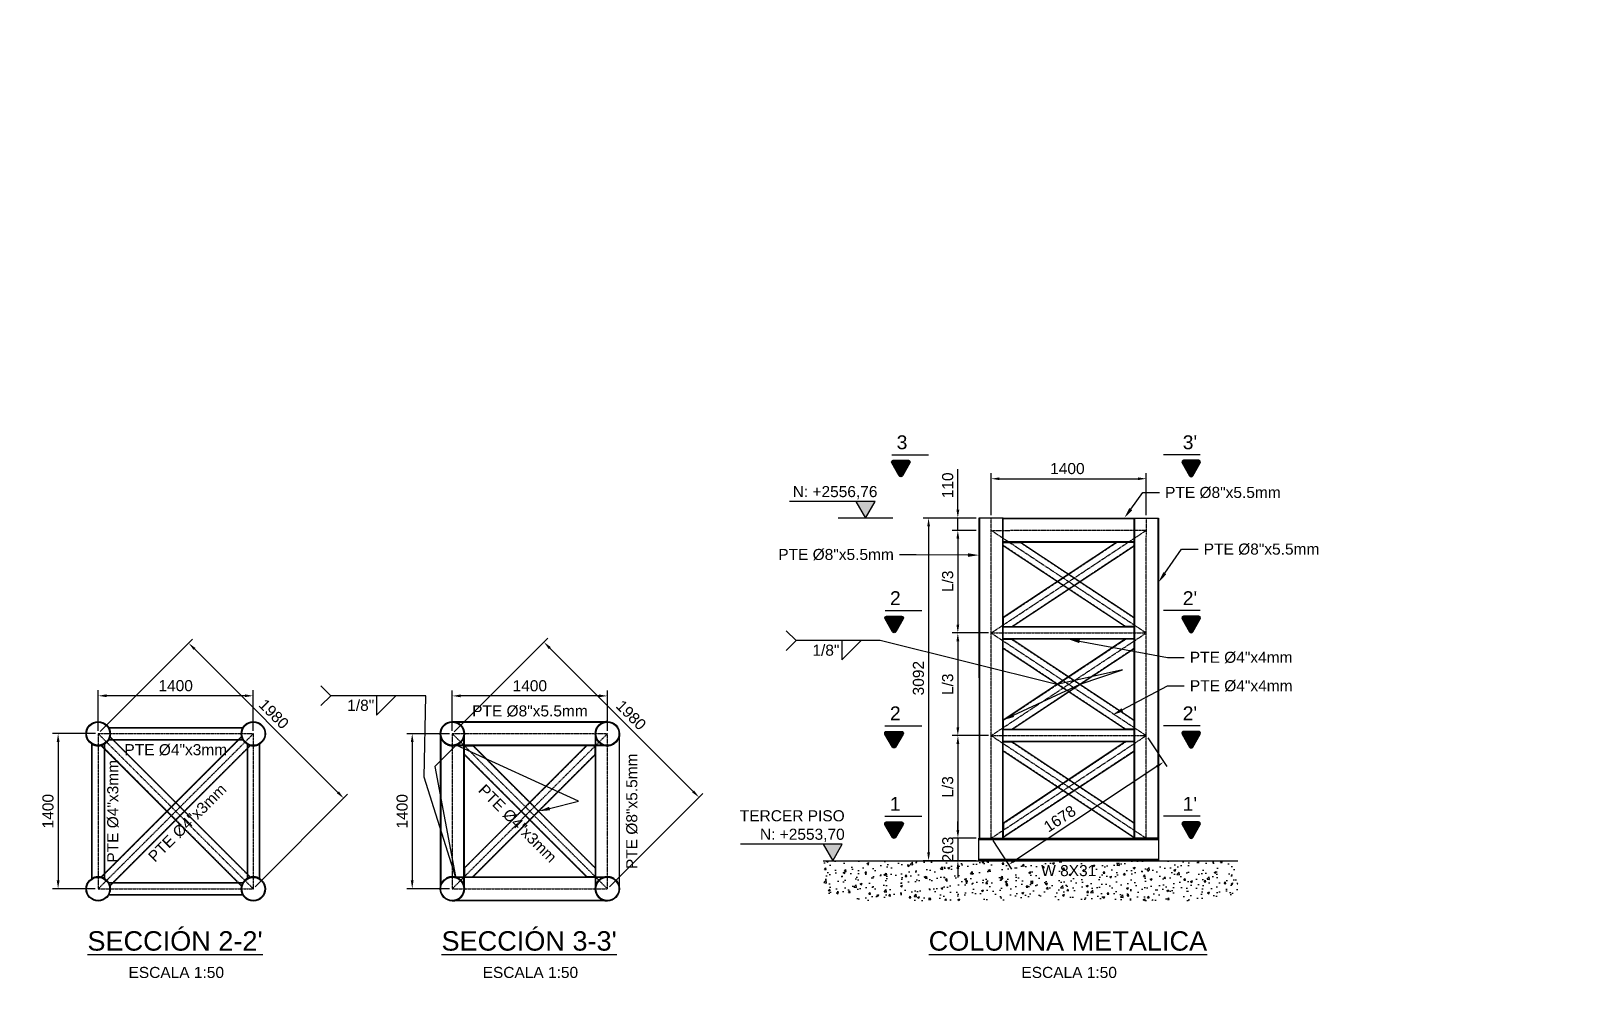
# Model space of a CAD drawing. Header units: millimetres. Extents: x -241278 to 318497, y -110515 to 29234.
# Drawn here: x -46694 to -32767, y 14133 to 22680 of the extents above; entities that cross this region are included whole.
import ezdxf
from ezdxf import colors
from ezdxf.entities.mleader import LeaderData, LeaderLine
from ezdxf.enums import TextEntityAlignment as Align
from ezdxf.math import Vec2, Vec3

# ---------------------------------------------------------------- set-up
doc = ezdxf.new("R2010")
doc.units = ezdxf.units.MM
doc.header["$LTSCALE"] = 0.1
doc.linetypes.add('CENTERX2', pattern=[101.6, 63.5, -12.7, 12.7, -12.7])
doc.linetypes.add('HIDDENX2', pattern=[19.05, 12.7, -6.35])
for name, color, linetype in [('EE-2', 4, 'Continuous'), ('EE-TEXTO 1', 4, 'Continuous'), ('EE-TEXTO 2', 2, 'Continuous'), ('SIM-CONCRETO', 8, 'Continuous'), ('SIM-COTAS', 1, 'Continuous'), ('SIM-EJES', 8, 'CENTERX2'), ('SIM-OCULTOS', 8, 'HIDDENX2'), ('SIM-TUBO 4x4mm', 122, 'Continuous'), ('SIM-TUBO 8x5.5', 212, 'Continuous'), ('SIM-W8x31', 54, 'Continuous')]:
    doc.layers.add(name, color=color, linetype=linetype)
doc.styles.add('ARIAL', font='arial.ttf')
doc.styles.add('ARIAL EE', font='arial.ttf')
doc.styles.get("Standard").update_dxf_attribs({"font": 'arial.ttf'})
doc.dimstyles.new('EE 1_STANDAR', dxfattribs={"dimtxt": 2, "dimasz": 1.5, "dimexe": 1, "dimexo": 0.5, "dimgap": 0.8, "dimtad": 1, "dimdec": 0, "dimdsep": 46, "dimtxsty": 'Standard', "dimcen": 0.09, "dimclrd": 256, "dimclre": 256, "dimclrt": 2, "dimadec": 0, "dimazin": 0, "dimtfac": 1, "dimtdec": 0, "dimtix": 1, "dimtmove": 0, "dimatfit": 2, "dimfxl": 1, "dimtolj": 1, "dimlwd": -1, "dimlwe": -1, "dimarcsym": 1})

# ---------------------------------------------------------------- blocks, each defined once
blk = doc.blocks.new('*D24')
at = {"layer": 'SIM-COTAS', "transparency": 16777216}
for p, q in [((-42891, 16363), (-42891, 16729)), ((-41491, 16363), (-41491, 16729)), ((-41566, 16679), (-42816, 16679))]:
    blk.add_line(p, q, dxfattribs=at)
for points in [[(-42816, 16692), (-42816, 16667), (-42891, 16679)], [(-41566, 16692), (-41566, 16667), (-41491, 16679)]]:
    blk.add_solid(points, dxfattribs=at)
at = {"layer": 'SIM-COTAS', "color": 2, "transparency": 16777216, "insert": (-42191, 16770), "char_height": 100, "attachment_point": 5}
blk.add_mtext('\\A1;1400', dxfattribs=at)
blk = doc.blocks.new('*D25')
at = {"layer": 'SIM-COTAS', "transparency": 16777216}
for p, q in [((-42916, 16338), (-43302, 16338)), ((-43252, 16263), (-43252, 15014)), ((-42916, 14939), (-43302, 14939))]:
    blk.add_line(p, q, dxfattribs=at)
for points in [[(-43265, 16263), (-43240, 16263), (-43252, 16338)], [(-43265, 15014), (-43240, 15014), (-43252, 14939)]]:
    blk.add_solid(points, dxfattribs=at)
at = {"layer": 'SIM-COTAS', "color": 2, "transparency": 16777216, "insert": (-43343, 15638), "char_height": 100, "attachment_point": 5, "rotation": 90}
blk.add_mtext('\\A1;1400', dxfattribs=at)
blk = doc.blocks.new('*D26')
at = {"layer": 'SIM-COTAS', "transparency": 16777216}
for p, q in [((-38163, 18284), (-38643, 18284)), ((-38593, 18209), (-38593, 15267)), ((-38164, 15192), (-38643, 15192))]:
    blk.add_line(p, q, dxfattribs=at)
for points in [[(-38605, 18209), (-38580, 18209), (-38593, 18284)], [(-38605, 15267), (-38580, 15267), (-38593, 15192)]]:
    blk.add_solid(points, dxfattribs=at)
at = {"layer": 'SIM-COTAS', "color": 2, "transparency": 16777216, "insert": (-38684, 16839), "char_height": 100, "attachment_point": 5, "rotation": 90}
blk.add_mtext('\\A1;3092', dxfattribs=at)
blk = doc.blocks.new('*D27')
at = {"layer": 'SIM-COTAS', "transparency": 16777216}
for p, q in [((-42873, 16356), (-42029, 17200)), ((-40718, 15817), (-42011, 17111)), ((-41473, 14956), (-40629, 15800))]:
    blk.add_line(p, q, dxfattribs=at)
for points in [[(-42002, 17120), (-42020, 17102), (-42064, 17164)], [(-40709, 15826), (-40726, 15808), (-40664, 15764)]]:
    blk.add_solid(points, dxfattribs=at)
at = {"layer": 'SIM-COTAS', "color": 2, "transparency": 16777216, "insert": (-41277, 16506), "char_height": 100, "attachment_point": 5, "rotation": 314.9923}
blk.add_mtext('\\A1;1980', dxfattribs=at)
blk = doc.blocks.new('*D28')
at = {"layer": 'SIM-COTAS', "transparency": 16777216}
for p, q in [((-38163, 18173), (-38379, 18173)), ((-38329, 18098), (-38329, 17322)), ((-38053, 17247), (-38379, 17247))]:
    blk.add_line(p, q, dxfattribs=at)
for points in [[(-38341, 18098), (-38316, 18098), (-38329, 18173)], [(-38341, 17322), (-38316, 17322), (-38329, 17247)]]:
    blk.add_solid(points, dxfattribs=at)
at = {"layer": 'SIM-COTAS', "color": 2, "transparency": 16777216, "insert": (-38420, 17713), "char_height": 100, "attachment_point": 5, "rotation": 90}
blk.add_mtext('\\A1;L/3', dxfattribs=at)
blk = doc.blocks.new('*D29')
at = {"layer": 'SIM-COTAS', "transparency": 16777216}
for p, q in [((-38053, 17247), (-38379, 17247)), ((-38329, 17172), (-38329, 16396)), ((-38053, 16321), (-38379, 16321))]:
    blk.add_line(p, q, dxfattribs=at)
for points in [[(-38341, 17172), (-38316, 17172), (-38329, 17247)], [(-38341, 16396), (-38316, 16396), (-38329, 16321)]]:
    blk.add_solid(points, dxfattribs=at)
at = {"layer": 'SIM-COTAS', "color": 2, "transparency": 16777216, "insert": (-38420, 16784), "char_height": 100, "attachment_point": 5, "rotation": 90}
blk.add_mtext('\\A1;L/3', dxfattribs=at)
blk = doc.blocks.new('*D30')
at = {"layer": 'SIM-COTAS', "transparency": 16777216}
for p, q in [((-38053, 16321), (-38378, 16321)), ((-38328, 16246), (-38328, 15470)), ((-38162, 15395), (-38378, 15395))]:
    blk.add_line(p, q, dxfattribs=at)
for points in [[(-38341, 16246), (-38316, 16246), (-38328, 16321)], [(-38341, 15470), (-38316, 15470), (-38328, 15395)]]:
    blk.add_solid(points, dxfattribs=at)
at = {"layer": 'SIM-COTAS', "color": 2, "transparency": 16777216, "insert": (-38420, 15858), "char_height": 100, "attachment_point": 5, "rotation": 90}
blk.add_mtext('\\A1;L/3', dxfattribs=at)
blk = doc.blocks.new('*D31')
at = {"layer": 'SIM-COTAS', "transparency": 16777216}
for p, q in [((-38329, 18359), (-38329, 18725)), ((-38163, 18284), (-38379, 18284)), ((-38329, 18173), (-38329, 18284)), ((-38163, 18173), (-38379, 18173)), ((-38329, 18098), (-38329, 18023))]:
    blk.add_line(p, q, dxfattribs=at)
for points in [[(-38341, 18359), (-38316, 18359), (-38329, 18284)], [(-38341, 18098), (-38316, 18098), (-38329, 18173)]]:
    blk.add_solid(points, dxfattribs=at)
at = {"layer": 'SIM-COTAS', "color": 2, "transparency": 16777216, "insert": (-38420, 18579), "char_height": 100, "attachment_point": 5, "rotation": 90}
blk.add_mtext('\\A1;110', dxfattribs=at)
blk = doc.blocks.new('*D32')
at = {"layer": 'SIM-COTAS', "transparency": 16777216}
for p, q in [((-38028, 18309), (-38028, 18689)), ((-36628, 18309), (-36628, 18689)), ((-37953, 18639), (-36703, 18639))]:
    blk.add_line(p, q, dxfattribs=at)
for points in [[(-37953, 18651), (-37953, 18626), (-38028, 18639)], [(-36703, 18651), (-36703, 18626), (-36628, 18639)]]:
    blk.add_solid(points, dxfattribs=at)
at = {"layer": 'SIM-COTAS', "color": 2, "transparency": 16777216, "insert": (-37340, 18730), "char_height": 100, "attachment_point": 5}
blk.add_mtext('\\A1;1400', dxfattribs=at)
blk = doc.blocks.new('*D33')
at = {"layer": 'SIM-COTAS', "transparency": 16777216}
for p, q in [((-36615, 16300), (-36443, 16041)), ((-36533, 16041), (-37808, 15198)), ((-38014, 15374), (-37843, 15115))]:
    blk.add_line(p, q, dxfattribs=at)
for points in [[(-36540, 16052), (-36527, 16031), (-36471, 16083)], [(-37815, 15208), (-37801, 15187), (-37870, 15157)]]:
    blk.add_solid(points, dxfattribs=at)
at = {"layer": 'SIM-COTAS', "color": 2, "transparency": 16777216, "insert": (-37409, 15571), "char_height": 100, "attachment_point": 5, "rotation": 33.498}
blk.add_mtext('\\A1;1678', dxfattribs=at)
blk = doc.blocks.new('*D34')
at = {"layer": 'SIM-COTAS', "transparency": 16777216}
for p, q in [((-46086, 16364), (-46086, 16730)), ((-44687, 16364), (-44687, 16730)), ((-44762, 16680), (-46011, 16680))]:
    blk.add_line(p, q, dxfattribs=at)
for points in [[(-46011, 16693), (-46011, 16668), (-46086, 16680)], [(-44762, 16693), (-44762, 16668), (-44687, 16680)]]:
    blk.add_solid(points, dxfattribs=at)
at = {"layer": 'SIM-COTAS', "color": 2, "transparency": 16777216, "insert": (-45387, 16771), "char_height": 100, "attachment_point": 5}
blk.add_mtext('\\A1;1400', dxfattribs=at)
blk = doc.blocks.new('*D35')
at = {"layer": 'SIM-COTAS', "transparency": 16777216}
for p, q in [((-46111, 16339), (-46498, 16339)), ((-46448, 16264), (-46448, 15014)), ((-46112, 14939), (-46498, 14939))]:
    blk.add_line(p, q, dxfattribs=at)
for points in [[(-46460, 16264), (-46435, 16264), (-46448, 16339)], [(-46460, 15014), (-46435, 15014), (-46448, 14939)]]:
    blk.add_solid(points, dxfattribs=at)
at = {"layer": 'SIM-COTAS', "color": 2, "transparency": 16777216, "insert": (-46539, 15639), "char_height": 100, "attachment_point": 5, "rotation": 90}
blk.add_mtext('\\A1;1400', dxfattribs=at)
blk = doc.blocks.new('*D36')
at = {"layer": 'SIM-COTAS', "transparency": 16777216}
for p, q in [((-46069, 16357), (-45234, 17191)), ((-43923, 15808), (-45217, 17103)), ((-44669, 14957), (-43835, 15791))]:
    blk.add_line(p, q, dxfattribs=at)
for points in [[(-45208, 17111), (-45225, 17094), (-45270, 17156)], [(-43914, 15817), (-43932, 15800), (-43870, 15755)]]:
    blk.add_solid(points, dxfattribs=at)
at = {"layer": 'SIM-COTAS', "color": 2, "transparency": 16777216, "insert": (-44501, 16516), "char_height": 100, "attachment_point": 5, "rotation": 314.9923}
blk.add_mtext('\\A1;1980', dxfattribs=at)
blk = doc.blocks.new('TÍTULO')
at = {"layer": 'EE-TEXTO 1', "style": 'ARIAL EE'}
blk.add_attdef('%%UTÍTULO', text='', height=3.5, dxfattribs=at).set_placement((0, 0), align=Align.MIDDLE_CENTER)
at = {"layer": 'EE-TEXTO 2', "style": 'ARIAL EE'}
for tag, p in [('SUBTÍTULO', (0, -4.24)), ('ESCALA', (0, -5.71))]:
    blk.add_attdef(tag, text='', height=2, dxfattribs=at).set_placement(p, align=Align.MIDDLE_CENTER)
blk = doc.blocks.new('ITEM SECCION PEQ.')
h = blk.add_hatch(color=256)
edge = h.paths.add_edge_path()
edge.add_line((-0.28, 2.84), (-1.64, 0.48))
edge.add_arc((-1.36, 0.32), 0.319, 150, 270)
edge.add_line((-1.36, 0), (1.36, 0))
edge.add_arc((1.36, 0.32), 0.319, 270, 390)
edge.add_line((1.64, 0.48), (0.28, 2.84))
edge.add_arc((0, 2.68), 0.319, 30, 150)
blk.add_lwpolyline([(1.64, 0.48), (0.28, 2.84, 0.57735), (-0.28, 2.84), (-1.64, 0.48, 0.57735), (-1.36, 0), (1.36, 0, 0.57735)], format="xyb", close=True)
at = {"layer": 'EE-2'}
blk.add_line((-1.64, -1), (5.01, -1), dxfattribs=at)
at = {"layer": 'EE-TEXTO 1', "style": 'ARIAL EE', "flags": 4}
blk.add_attdef('X', text='', height=2.5, dxfattribs=at).set_placement((0, -3.25), align=Align.MIDDLE_CENTER)
blk = doc.blocks.new('AWS-FILL-DER')
at = {"transparency": 16777216}
for p, q in [((-19.75, 0), (-21.53, 1.78)), ((-11.5, -3.5), (-8, 0)), ((-19.75, 0), (-21.53, -1.78)), ((-8, 0), (-19.75, 0)), ((-11.5, 0), (-11.5, -3.5))]:
    blk.add_line(p, q, dxfattribs=at)
at = {"layer": 'EE-TEXTO 2', "color": 2, "transparency": 16777216, "style": 'ARIAL EE'}
for tag, flags, p in [('OBSERVACION', 4, (-21.91, -1.07)), ('VALOR_SOLDADURA', 12, (-11.92, -2.73))]:
    blk.add_attdef(tag, text='', height=2, dxfattribs=dict(at, flags=flags)).set_placement(p, align=Align.RIGHT)
at = {"layer": 'EE-TEXTO 2', "color": 2, "transparency": 16777216, "style": 'ARIAL EE', "flags": 12}
blk.add_attdef('DE-TANTO-CADA-TANTO', (-7.66, -2.68), '', height=2, dxfattribs=at)
blk = doc.blocks.new('*D523')
at = {"layer": 'SIM-COTAS', "transparency": 16777216}
for p, q in [((-38328, 15470), (-38328, 15545)), ((-38162, 15395), (-38378, 15395)), ((-38328, 15395), (-38328, 15192)), ((-38164, 15192), (-38378, 15192)), ((-38328, 15117), (-38328, 15042))]:
    blk.add_line(p, q, dxfattribs=at)
for points in [[(-38341, 15470), (-38316, 15470), (-38328, 15395)], [(-38341, 15117), (-38316, 15117), (-38328, 15192)]]:
    blk.add_solid(points, dxfattribs=at)
at = {"layer": 'SIM-COTAS', "color": 2, "transparency": 16777216, "insert": (-38419, 15293), "char_height": 100, "attachment_point": 5, "rotation": 90}
blk.add_mtext('\\A1;203', dxfattribs=at)
blk = doc.blocks.new('*D529')
at = {"layer": 'SIM-COTAS', "color": 2, "transparency": 16777216, "insert": (-45386, 16192), "char_height": 100, "attachment_point": 5}
blk.add_mtext('\\A1;PTE Ø4"x3mm', dxfattribs=at)
blk = doc.blocks.new('*D530')
at = {"layer": 'SIM-COTAS', "color": 2, "transparency": 16777216, "insert": (-45953, 15638), "char_height": 100, "attachment_point": 5, "rotation": 90}
blk.add_mtext('\\A1;PTE Ø4"x3mm', dxfattribs=at)
blk = doc.blocks.new('*D531')
at = {"layer": 'SIM-COTAS', "color": 2, "transparency": 16777216, "insert": (-45281, 15533), "char_height": 100, "attachment_point": 5, "rotation": 44.9847}
blk.add_mtext('\\A1;PTE Ø4"x3mm', dxfattribs=at)
blk = doc.blocks.new('*D532')
at = {"layer": 'SIM-COTAS', "color": 2, "transparency": 16777216, "insert": (-42190, 16542), "char_height": 100, "attachment_point": 5}
blk.add_mtext('\\A1;PTE Ø8"x5.5mm', dxfattribs=at)
blk = doc.blocks.new('*D533')
at = {"layer": 'SIM-COTAS', "color": 2, "transparency": 16777216, "insert": (-42302, 15527), "char_height": 100, "attachment_point": 5, "rotation": 314.9847}
blk.add_mtext('\\A1;PTE Ø4"x3mm', dxfattribs=at)
blk = doc.blocks.new('*D534')
at = {"layer": 'SIM-COTAS', "color": 2, "transparency": 16777216, "insert": (-41269, 15638), "char_height": 100, "attachment_point": 5, "rotation": 90}
blk.add_mtext('\\A1;PTE Ø8"x5.5mm', dxfattribs=at)
blk = doc.blocks.new('*D599')
at = {"layer": 'SIM-COTAS', "color": 2, "transparency": 16777216, "insert": (-37328, 15102), "char_height": 100, "attachment_point": 5}
blk.add_mtext('\\A1;W 8X31', dxfattribs=at)

msp = doc.modelspace()

# ---------------------------------------------------------------- hatches: boundary and pattern name
at = {"layer": 'SIM-CONCRETO'}
h = msp.add_hatch(dxfattribs=at)
h.set_pattern_fill('AR-CONC', color=256)
h.paths.add_polyline_path([(-39545, 15191.7), (-35803.3, 15191.7), (-35803.3, 14833.4), (-39545, 14833.4)])
at = {"layer": 'SIM-COTAS'}
h = msp.add_hatch(color=256, dxfattribs=at)
h.dxf.hatch_style = 1
h.paths.add_polyline_path([(-39162.6, 18283.7), (-39075.6, 18434.4), (-39249.6, 18434.4)])
h = msp.add_hatch(color=256, dxfattribs=at)
h.dxf.hatch_style = 1
h.paths.add_polyline_path([(-39458.1, 15191.7), (-39371.1, 15342.4), (-39545.1, 15342.4)])

# ---------------------------------------------------------------- linework, layer by layer
at = {"layer": 'SIM-CONCRETO'}
msp.add_line((-39545, 15191.7), (-35803.3, 15191.7), dxfattribs=at)
at = {"layer": 'SIM-COTAS'}
msp.add_line((-38915.2, 18283.7), (-39410, 18283.7), dxfattribs=at)
for points in [[(-39249.6, 18434.4), (-39847.2, 18434.4)], [(-39545.1, 15342.4), (-40288.8, 15342.4)]]:
    msp.add_lwpolyline(points, dxfattribs=at)
for points in [[(-39162.6, 18283.7), (-39075.6, 18434.4), (-39249.6, 18434.4)], [(-39458.1, 15191.7), (-39371.1, 15342.4), (-39545.1, 15342.4)]]:
    msp.add_lwpolyline(points, close=True, dxfattribs=at)
at = {"layer": 'SIM-EJES'}
for p, q in [((-38027.8, 15394.6), (-38027.6, 18283.6)), ((-36628.8, 15394.6), (-36627.7, 18283.6)), ((-38028, 18173.3), (-36628.1, 17246.8)), ((-38028, 17246.8), (-36628.4, 18172.9)), ((-38027.6, 18173), (-36629.5, 18174.1)), ((-38028, 17246.8), (-36628.1, 17246.8)), ((-38028, 17246.8), (-36628.4, 16320.7)), ((-38027.8, 16320.7), (-36628.1, 17246.8)), ((-44685.5, 16337.9), (-46086.6, 14937.5)), ((-44685.5, 14937.2), (-46086.2, 16338.3)), ((-41490.8, 16337.9), (-42890.9, 14938.5)), ((-41490.8, 14938.2), (-42890.5, 16338.3)), ((-38028.4, 16320.7), (-36628.4, 16320.7)), ((-38027.8, 16320.7), (-36628.8, 15394.6)), ((-38027.8, 15394.6), (-36628.4, 16320.7))]:
    msp.add_line(p, q, dxfattribs=at)
for points in [[(-44685.5, 14937.2), (-44685.5, 16337.9), (-46086.2, 16338.3), (-46086.6, 14937.5)], [(-41490.8, 14938.2), (-41490.8, 16337.9), (-42890.5, 16338.3), (-42890.9, 14938.5)]]:
    msp.add_lwpolyline(points, close=True, dxfattribs=at)
at = {"layer": 'SIM-OCULTOS'}
for points in [[(-38133.2, 18283.7), (-38132.4, 15394.6), (-37923.3, 15394.5), (-37924.1, 18283.6)], [(-36737.2, 18069.5), (-37919.1, 18069.5), (-37919.1, 18278.6), (-36737.3, 18278.6)], [(-36523.2, 18283.7), (-36523.2, 15394.7), (-36732.3, 15394.6), (-36732.3, 18283.6)], [(-37765.2, 18064.5), (-36737.6, 17383.5), (-36737.5, 17304), (-36813.6, 17304), (-37919.1, 18036.4), (-37919.2, 18064.5)], [(-36891.2, 18064.5), (-37918.9, 17383.5), (-37918.9, 17304), (-37842.8, 17304), (-36737.3, 18036.4), (-36737.2, 18064.5)], [(-37919.1, 17301), (-36737.3, 17301), (-36737.3, 17192.7), (-37919.1, 17192.7)], [(-36813.6, 17189.7), (-37918.6, 16457.4), (-37918.6, 16377.9), (-37842.6, 16377.9), (-36737.3, 17110.1), (-36737.3, 17189.7)], [(-37842.3, 17189.7), (-36737.3, 16457.4), (-36737.3, 16377.9), (-36813.2, 16377.9), (-37918.6, 17110.1), (-37918.6, 17189.7)], [(-37918.6, 16374.9), (-36736.7, 16374.9), (-36736.7, 16266.6), (-37918.5, 16266.6)], [(-41677.7, 16229), (-42781.4, 15124.7), (-42781.4, 15047.7), (-42705.2, 15047.8), (-41600.7, 16152.9), (-41600.7, 16228.7)], [(-42704.1, 16229), (-41600.3, 15124.7), (-41600.4, 15047.7), (-41676.5, 15047.8), (-42781.1, 16152.9), (-42781, 16228.7)], [(-37842.4, 16263.6), (-36737.3, 15530.9), (-36737.3, 15401.1), (-37918.5, 16183.9), (-37918.5, 16264.1)], [(-36813.9, 16263.6), (-37918.1, 15525.5), (-37918.5, 15407.7), (-36737.3, 16184.2), (-36737.1, 16264.1)]]:
    msp.add_lwpolyline(points, close=True, dxfattribs=at)
for points in [[(-42857.4, 16443.2), (-41523.1, 16442.8, 0.7320758), (-41523.2, 16233.7), (-42857.5, 16234.1, 0.7323599)], [(-46057.8, 15042.9), (-44791.1, 16308.9, 0.253182), (-44714.6, 16232.3), (-45981.2, 14966.3, 0.2586409)], [(-45980.9, 16310.2), (-44714.9, 15043.5, 0.253182), (-44791.5, 14967), (-46057.5, 16233.6, 0.2586409)], [(-45990.8, 16392.5), (-44781.2, 16392, 0.253182), (-44781.2, 16283.7), (-45990.8, 16284.2, 0.2586409)], [(-42995.1, 16305.6), (-42995.4, 14971.3, -0.7320758), (-42786.4, 14971.2), (-42786, 16305.5, -0.7323599)], [(-41385.5, 16305.6), (-41385.1, 14971.3, 0.7320758), (-41594.2, 14971.2), (-41594.5, 16305.5, 0.7323599)], [(-46140.8, 15033), (-46140.3, 16242.5, 0.253182), (-46032, 16242.5), (-46032.5, 15033, 0.2586409)], [(-44631.3, 15033), (-44631.7, 16242.5, -0.253182), (-44740, 16242.5), (-44739.6, 15033, -0.2586409)], [(-41523.9, 14833.6), (-42858.2, 14834, 0.7320758), (-42858.2, 15043.1), (-41523.9, 15042.7, 0.7323599)], [(-45991.2, 14991.8), (-44781.6, 14991.3, 0.253182), (-44781.6, 14883), (-45991.2, 14883.5, 0.2586409)]]:
    msp.add_lwpolyline(points, format="xyb", close=True, dxfattribs=at)
at = {"layer": 'SIM-TUBO 4x4mm'}
for points in [[(-37760.6, 18064.5), (-36737.6, 17387.6), (-36737.5, 17304), (-36818.4, 17304), (-37919.1, 18032.4), (-37919.2, 18064.5)], [(-36895.8, 18064.5), (-37918.9, 17387.6), (-37918.9, 17304), (-37838, 17304), (-36737.3, 18032.4), (-36737.2, 18064.5)], [(-37919.1, 17304), (-36737.3, 17304), (-36737.3, 17189.7), (-37919.1, 17189.7)], [(-36818.1, 17189.7), (-37918.6, 16461.5), (-37918.6, 16377.9), (-37837.8, 16377.9), (-36737.3, 17106.1), (-36737.3, 17189.7)], [(-37837.8, 17189.7), (-36737.3, 16461.5), (-36737.3, 16377.9), (-36818.1, 16377.9), (-37918.6, 17106.1), (-37918.6, 17189.7)], [(-37918.6, 16377.9), (-36737.3, 16377.9), (-36737.3, 16263.6), (-37918.5, 16263.6)], [(-41681.9, 16229), (-42781.4, 15128.9), (-42781.4, 15047.7), (-42701, 15047.8), (-41600.7, 16148.6), (-41600.7, 16228.7)], [(-42699.8, 16229), (-41600.3, 15128.9), (-41600.4, 15047.7), (-41680.8, 15047.8), (-42781.1, 16148.6), (-42781, 16228.7)], [(-37837.9, 16263.6), (-36737.3, 15535), (-36737.3, 15398), (-37918.5, 16179.9), (-37918.5, 16264.1)], [(-36818.3, 16263.6), (-37918.1, 15529.5), (-37918.5, 15404.6), (-36737.3, 16180.2), (-36737.1, 16264.1)]]:
    msp.add_lwpolyline(points, close=True, dxfattribs=at)
for points in [[(-46061.2, 15043.8), (-44792, 16312.2, 0.2728856), (-44711.2, 16231.4), (-45980.4, 14962.9, 0.2775761)], [(-45980, 16313.5), (-44711.5, 15044.4, 0.2728856), (-44792.4, 14963.6), (-46060.8, 16232.7, 0.2775761)], [(-45992.6, 16395.5), (-44779.5, 16395, 0.2728856), (-44779.5, 16280.7), (-45992.6, 16281.2, 0.2775761)], [(-46143.8, 15031.2), (-46143.3, 16244.3, 0.2728856), (-46029, 16244.3), (-46029.5, 15031.2, 0.2775761)], [(-44628.3, 15031.2), (-44628.7, 16244.3, -0.2728856), (-44743, 16244.3), (-44742.6, 15031.2, -0.2775761)], [(-45992.9, 14994.8), (-44779.8, 14994.3, 0.2728856), (-44779.8, 14880), (-45992.9, 14880.5, 0.2775761)]]:
    msp.add_lwpolyline(points, format="xyb", close=True, dxfattribs=at)
at = {"layer": 'SIM-TUBO 8x5.5'}
for points in [[(-38138.2, 18283.7), (-38137.4, 15394.6), (-37918.3, 15394.5), (-37919.1, 18283.6)], [(-36737.2, 18064.5), (-37919.1, 18064.5), (-37919.1, 18283.6), (-36737.3, 18283.6)], [(-36518.2, 18283.7), (-36518.2, 15394.7), (-36737.3, 15394.6), (-36737.3, 18283.6)]]:
    msp.add_lwpolyline(points, close=True, dxfattribs=at)
for points in [[(-42890.1, 16448.2), (-41490.4, 16447.8, 1), (-41490.5, 16228.7), (-42890.2, 16229.1, 1)], [(-43000.1, 16338.3), (-43000.5, 14938.6, -1), (-42781.4, 14938.5), (-42781, 16338.2, -1)], [(-41381.3, 14938.5), (-41380.9, 16338.2, -1), (-41600, 16338.3), (-41600.4, 14938.6, -1)], [(-41491.2, 14828.6), (-42890.9, 14829, 1), (-42890.9, 15048.1), (-41491.2, 15047.7, 1)]]:
    msp.add_lwpolyline(points, format="xyb", close=True, dxfattribs=at)
for centre, radius in [((-46086.2, 16338.3), 109.5), ((-46086.2, 16338.3), 104), ((-44685.5, 16337.9), 109.5), ((-44685.5, 16337.9), 104), ((-42890.5, 16338.3), 109.5), ((-42890.5, 16338.3), 104), ((-41490.8, 16337.9), 109.5), ((-41490.8, 16337.9), 104), ((-46086.6, 14937.5), 109.5), ((-46086.6, 14937.5), 104), ((-44685.9, 14937.2), 109.5), ((-44685.9, 14937.2), 104), ((-42890.9, 14938.5), 109.5), ((-42890.9, 14938.5), 104), ((-41491.2, 14938.2), 109.5), ((-41491.2, 14938.2), 104)]:
    msp.add_circle(centre, radius, dxfattribs=at)
at = {"layer": 'SIM-W8x31'}
for points in [[(-38138.2, 15394.6), (-36518.2, 15394.7), (-36518.2, 15191.7), (-38138.2, 15191.6)], [(-38138.2, 15383.6), (-36518.2, 15383.7), (-36518.2, 15202.7), (-38138.2, 15202.6)]]:
    msp.add_lwpolyline(points, close=True, dxfattribs=at)

# ---------------------------------------------------------------- block references
ref = msp.add_blockref('ITEM SECCION PEQ.', (-38843.3, 18805.7), dxfattribs=dict(xscale=-50, yscale=50, zscale=50, rotation=180.0000001609185))
ref.add_attrib('X', '3', dxfattribs={"layer": 'EE-TEXTO 1', "height": 125, "rotation": 0, "style": 'ARIAL EE'}).set_placement((-38832.3, 18967.7), align=Align.MIDDLE_CENTER)
ref = msp.add_blockref('ITEM SECCION PEQ.', (-36223.2, 18805.7), dxfattribs=dict(xscale=50, yscale=50, zscale=50, rotation=179.9999998390815))
ref.add_attrib('X', "3'", dxfattribs={"layer": 'EE-TEXTO 1', "height": 125, "rotation": 360, "style": 'ARIAL EE'}).set_placement((-36234.2, 18967.7), align=Align.MIDDLE_CENTER)
ref = msp.add_blockref('ITEM SECCION PEQ.', (-38903.7, 17399.1), dxfattribs=dict(xscale=-50, yscale=50, zscale=50, rotation=180.0000001609185))
ref.add_attrib('X', '2', dxfattribs={"layer": 'EE-TEXTO 1', "height": 125, "rotation": 0, "style": 'ARIAL EE'}).set_placement((-38892.7, 17561.1), align=Align.MIDDLE_CENTER)
ref = msp.add_blockref('ITEM SECCION PEQ.', (-36223.2, 17399.1), dxfattribs=dict(xscale=50, yscale=50, zscale=50, rotation=179.9999998390815))
ref.add_attrib('X', "2'", dxfattribs={"layer": 'EE-TEXTO 1', "height": 125, "rotation": 360, "style": 'ARIAL EE'}).set_placement((-36234.2, 17561.1), align=Align.MIDDLE_CENTER)
ref = msp.add_blockref('ITEM SECCION PEQ.', (-38904.1, 16359.3), dxfattribs=dict(xscale=-50, yscale=50, zscale=50, rotation=180.0000001609185))
ref.add_attrib('X', '2', dxfattribs={"layer": 'EE-TEXTO 1', "height": 125, "rotation": 0, "style": 'ARIAL EE'}).set_placement((-38893.1, 16521.3), align=Align.MIDDLE_CENTER)
ref = msp.add_blockref('ITEM SECCION PEQ.', (-36223.6, 16359.3), dxfattribs=dict(xscale=50, yscale=50, zscale=50, rotation=179.9999998390815))
ref.add_attrib('X', "2'", dxfattribs={"layer": 'EE-TEXTO 1', "height": 125, "rotation": 360, "style": 'ARIAL EE'}).set_placement((-36234.6, 16521.3), align=Align.MIDDLE_CENTER)
ref = msp.add_blockref('ITEM SECCION PEQ.', (-38904.1, 15542.8), dxfattribs=dict(xscale=-50, yscale=50, zscale=50, rotation=180.0000001609185))
ref.add_attrib('X', '1', dxfattribs={"layer": 'EE-TEXTO 1', "height": 125, "rotation": 0, "style": 'ARIAL EE'}).set_placement((-38893.1, 15704.8), align=Align.MIDDLE_CENTER)
ref = msp.add_blockref('ITEM SECCION PEQ.', (-36223.6, 15542.8), dxfattribs=dict(xscale=50, yscale=50, zscale=50, rotation=179.9999998390815))
ref.add_attrib('X', "1'", dxfattribs={"layer": 'EE-TEXTO 1', "height": 125, "rotation": 360, "style": 'ARIAL EE'}).set_placement((-36234.6, 15704.8), align=Align.MIDDLE_CENTER)
at = {"layer": 'SIM-COTAS'}
ref = msp.add_blockref('TÍTULO', (-45365.5, 14205.8), dxfattribs=dict(at, xscale=50, yscale=50, zscale=50))
ref.add_attrib('ESCALA1:100', 'ESCALA 1:50', dxfattribs={"layer": 'EE-TEXTO 2', "height": 100, "style": 'ARIAL EE'}).set_placement((-45381.4, 14133.9), align=Align.CENTER)
ref.add_attrib('%%UVISTAENPLANTA', "%%USECCIÓN 2-2'", dxfattribs={"layer": 'EE-TEXTO 1', "height": 175, "style": 'ARIAL EE'}).set_placement((-45392.6, 14380.7), align=Align.CENTER)
ref = msp.add_blockref('TÍTULO', (-42170.2, 14205.8), dxfattribs=dict(at, xscale=50, yscale=50, zscale=50))
ref.add_attrib('ESCALA1:100', 'ESCALA 1:50', dxfattribs={"layer": 'EE-TEXTO 2', "height": 100, "style": 'ARIAL EE'}).set_placement((-42186.1, 14133.9), align=Align.CENTER)
ref.add_attrib('%%UVISTAENPLANTA', "%%USECCIÓN 3-3'", dxfattribs={"layer": 'EE-TEXTO 1', "height": 175, "style": 'ARIAL EE'}).set_placement((-42197.3, 14380.7), align=Align.CENTER)
ref = msp.add_blockref('TÍTULO', (-37308.3, 14205.8), dxfattribs=dict(at, xscale=50, yscale=50, zscale=50))
ref.add_attrib('ESCALA1:100', 'ESCALA 1:50', dxfattribs={"layer": 'EE-TEXTO 2', "height": 100, "style": 'ARIAL EE'}).set_placement((-37324.2, 14133.9), align=Align.CENTER)
ref.add_attrib('%%UVISTAENPLANTA', '%%UCOLUMNA METALICA', dxfattribs={"layer": 'EE-TEXTO 1', "height": 175, "style": 'ARIAL EE'}).set_placement((-37335.4, 14380.7), align=Align.CENTER)

# ---------------------------------------------------------------- texts
at = {"layer": 'SIM-COTAS', "color": 2, "char_height": 100, "attachment_point": 9, "style": 'ARIAL'}
for s, insert, width in [('\\A1;N: +2556,76', (-39054.1, 18454.2), 1214.801), ('\\A1;TERCER PISO\\PN: +2553,70', (-39349.6, 15362.2), 1163.76)]:
    msp.add_mtext(s, dxfattribs=dict(at, insert=insert, width=width))

# ---------------------------------------------------------------- dimensions: what is measured, and where the dimension line sits
at = {"layer": 'SIM-COTAS'}
for base, p1, p2, angle, picture, middle, dimtype in [((-38328.6, 18283.7), (-38138.2, 18173.3), (-38138.2, 18283.7), 90, '*D31', (-38328.6, 18579.3), 160), ((-38592.7, 15191.6), (-38138.2, 18283.7), (-38139, 15191.6), 90, '*D26', (-38592.7, 16839.1), 160), ((-45269.7, 17155.5), (-44686.5, 14939.1), (-46086.2, 16339.2), 134.99234, '*D36', (-44565.6, 16451.3), 161), ((-42064.2, 17164.4), (-41490.8, 14938.2), (-42890.5, 16338.3), 134.99234, '*D27', (-41341.6, 16441.6), 161), ((-46447.7, 14939.5), (-46086.2, 16339.2), (-46086.6, 14939.5), 90, '*D35', (-46447.7, 15638.8), 160), ((-43252, 14938.5), (-42890.5, 16338.3), (-42890.9, 14938.5), 90, '*D25', (-43252, 15637.9), 160), ((-37870.3, 15156.5), (-36628.4, 16320.7), (-38027.8, 15394.6), 213.49805, '*D33', (-37358.9, 15494.9), 161)]:
    dim = msp.add_linear_dim(base=base, p1=p1, p2=p2, angle=angle, dimstyle='EE 1_STANDAR', dxfattribs=at)
    dim.commit()
    dim.dimension.update_dxf_attribs({"geometry": picture, "text_midpoint": middle, "dimtype": dimtype})
for base, p1, p2, picture, middle in [((-36627.7, 18638.9), (-38027.6, 18284), (-36627.7, 18284), '*D32', (-37340.1, 18638.9)), ((-46086.2, 16680.1), (-44686.5, 16338.8), (-46086.2, 16339.2), '*D34', (-45386.7, 16680.1)), ((-42890.5, 16679.2), (-41490.8, 16337.9), (-42890.5, 16338.3), '*D24', (-42191, 16679.2))]:
    dim = msp.add_linear_dim(base=base, p1=p1, p2=p2, dimstyle='EE 1_STANDAR', dxfattribs=at)
    dim.commit()
    dim.dimension.update_dxf_attribs({"geometry": picture, "text_midpoint": middle, "dimtype": 160})
dim = msp.add_linear_dim(base=(-38328.6, 17246.8), p1=(-38138.2, 18173.3), p2=(-38028, 17246.8), angle=90, text='L/3', dimstyle='EE 1_STANDAR', dxfattribs=at)
dim.commit()
dim.dimension.update_dxf_attribs({"geometry": '*D28', "text_midpoint": (-38328.6, 17712.8), "dimtype": 160})
for base, p1, p2, picture, middle in [((-38328.6, 16320.7), (-38028, 17246.8), (-38027.8, 16320.7), '*D29', (-38420.3, 16783.8)), ((-38328.2, 15394.6), (-38027.8, 16320.7), (-38137.4, 15394.6), '*D30', (-38419.9, 15857.7))]:
    dim = msp.add_linear_dim(base=base, p1=p1, p2=p2, angle=90, text='L/3', dimstyle='EE 1_STANDAR', dxfattribs=at)
    dim.commit()
    dim.dimension.update_dxf_attribs({"geometry": picture, "text_midpoint": middle})
for base, p1, p2, text, picture, middle in [((-42890.2, 16448), (-41490.5, 16228.7), (-42890.2, 16229.1), 'PTE Ø8"x5.5mm', '*D532', (-42190.3, 16541.8)), ((-44779.5, 16098.2), (-45992.6, 16281.2), (-44779.5, 16280.7), 'PTE Ø4"x3mm', '*D529', (-45386, 16192.1)), ((-38138.2, 15010.9), (-36518.2, 15392.9), (-38138.2, 15394.6), 'W 8X31', '*D599', (-37328.2, 15102))]:
    dim = msp.add_linear_dim(base=base, p1=p1, p2=p2, text=text, dimstyle='EE 1_STANDAR', override={"dimse1": 1, "dimse2": 1, "dimsd1": 1, "dimsd2": 1}, dxfattribs=at)
    dim.commit()
    dim.dimension.update_dxf_attribs({"geometry": picture, "text_midpoint": middle})
for p1, p2, distance, picture, middle in [((-46061.2, 15043.8), (-44792, 16312.2), -299.1, '*D531', (-45281.5, 15532.8)), ((-42699.8, 16229), (-41600.3, 15128.9), -308.6, '*D533', (-42301.9, 15527.2))]:
    dim = msp.add_aligned_dim(p1=p1, p2=p2, distance=distance, text='PTE Ø4"x3mm', dimstyle='EE 1_STANDAR', override={"dimse1": 1, "dimse2": 1, "dimsd1": 1, "dimsd2": 1}, dxfattribs=at)
    dim.commit()
    dim.dimension.update_dxf_attribs({"geometry": picture, "text_midpoint": middle})
for base, p1, p2, text, picture, middle in [((-41175.6, 14938.6), (-41600, 16338.3), (-41600.4, 14938.6), 'PTE Ø8"x5.5mm', '*D534', (-41269.5, 15638.4)), ((-45858.8, 16242.5), (-46140.8, 15033), (-46140.3, 16242.5), 'PTE Ø4"x3mm', '*D530', (-45952.7, 15637.8))]:
    dim = msp.add_linear_dim(base=base, p1=p1, p2=p2, angle=90, text=text, dimstyle='EE 1_STANDAR', override={"dimse1": 1, "dimse2": 1, "dimsd1": 1, "dimsd2": 1}, dxfattribs=at)
    dim.commit()
    dim.dimension.update_dxf_attribs({"geometry": picture, "text_midpoint": middle})
dim = msp.add_linear_dim(base=(-38328.2, 15191.6), p1=(-38137.4, 15394.6), p2=(-38139, 15191.6), angle=90, dimstyle='EE 1_STANDAR', dxfattribs=at)
dim.commit()
dim.dimension.update_dxf_attribs({"geometry": '*D523', "text_midpoint": (-38419.3, 15293.1)})

# ---------------------------------------------------------------- leaders
at = {"layer": 'SIM-COTAS', "linetype": 'Continuous'}
ml = msp.add_multileader_mtext('Standard', dxfattribs=at)
ml.set_content('\\A1;{\\C2;CONTRAFLECHA DE 20mm }', color=256)
ml.set_leader_properties()
ml.build(insert=Vec2(0, 0))
ml.multileader.update_dxf_attribs({"dogleg_length": 0.0025, "arrow_head_size": 200, "scale": 100})
ctx = ml.context
ctx.base_point, ctx.scale, ctx.char_height, ctx.arrow_head_size, ctx.landing_gap_size, ctx.plane_origin = Vec3(28914, 22575.3), 100, 200, 200, 100, Vec3(20098.6, 16026.1)
ctx.text_align_type = 2
notes = []
notes.append((ctx, [(1, (1, 1, 0), (31686.2, 22575.3), (-1, 0), 303.7, [(0, [(36695.4, 17254.6)], 0, [])])]))
ctx.mtext.insert, ctx.mtext.width, ctx.mtext.defined_height, ctx.mtext.alignment, ctx.mtext.flow_direction = Vec3(31282.5, 22677), 2631.561, 822.2, 3, 5
ml = msp.add_multileader_mtext('Standard', dxfattribs=at)
ml.set_content('\\A1;{\\C2;COLUMNA\\PTIPO 1}', color=256)
ml.set_leader_properties()
ml.build(insert=Vec2(0, 0))
ml.multileader.update_dxf_attribs({"dogleg_length": 0.0025, "arrow_head_size": 200, "scale": 100})
ctx = ml.context
ctx.base_point, ctx.scale, ctx.char_height, ctx.arrow_head_size, ctx.landing_gap_size, ctx.plane_origin = Vec3(26878.1, 21393.2), 100, 200, 200, 100, Vec3(12002.3, 26703)
ctx.text_align_type = 2
notes.append((ctx, [(1, (1, 1, 0), (28765.4, 21393.2), (-1, 0), 303.7, [(0, [(30884.8, 17253.8)], 0, [])])]))
ctx.mtext.insert, ctx.mtext.width, ctx.mtext.defined_height, ctx.mtext.alignment, ctx.mtext.flow_direction = Vec3(28361.8, 21494.9), 2631.561, 822.2, 3, 5
ml = msp.add_multileader_mtext('Standard', dxfattribs=at)
ml.set_content('\\A1;{\\C2;PTE Ø8"x5.5mm }', color=256)
ml.set_leader_properties()
ml.build(insert=Vec2(0, 0))
ml.multileader.update_dxf_attribs({"dogleg_length": 0.0025, "arrow_head_size": 100, "scale": 50})
ctx = ml.context
ctx.base_point, ctx.scale, ctx.char_height, ctx.arrow_head_size, ctx.landing_gap_size, ctx.plane_origin = Vec3(-36508.4, 18513.1), 50, 100, 100, 50, Vec3(-54711.1, 23405.7)
notes.append((ctx, [(0, (1, 1, 0), (-36660.3, 18513.1), (1, 0), 151.8, [(0, [(-36827.4, 18283.6)], 0, [])])]))
ctx.mtext.insert, ctx.mtext.width, ctx.mtext.defined_height, ctx.mtext.flow_direction = Vec3(-36458.4, 18565.1), 1315.78, 411.1, 5
ml = msp.add_multileader_mtext('Standard', dxfattribs=at)
ml.set_content('\\A1;{\\C2;PTE Ø8"x5.5mm }', color=256)
ml.set_leader_properties()
ml.build(insert=Vec2(0, 0))
ml.multileader.update_dxf_attribs({"dogleg_length": 0.0025, "arrow_head_size": 100, "scale": 50})
ctx = ml.context
ctx.base_point, ctx.scale, ctx.char_height, ctx.arrow_head_size, ctx.landing_gap_size, ctx.plane_origin = Vec3(-39979.6, 17953.3), 50, 100, 100, 50, Vec3(-20417.8, 23726.1)
ctx.text_align_type = 2
notes.append((ctx, [(0, (1, 1, 0), (-38704.3, 17953.3), (-1, 0), 151.8, [(0, [(-38138.2, 17949.3)], 0, [])])]))
ctx.mtext.insert, ctx.mtext.rotation, ctx.mtext.width, ctx.mtext.defined_height, ctx.mtext.alignment, ctx.mtext.flow_direction = Vec3(-38906.1, 18005.3), 6.2831853, 1315.78, 411.1, 3, 5
ml = msp.add_multileader_mtext('Standard', dxfattribs=at)
ml.set_content('\\A1;{\\C2;PTE Ø8"x5.5mm }', color=256)
ml.set_leader_properties()
ml.build(insert=Vec2(0, 0))
ml.multileader.update_dxf_attribs({"dogleg_length": 0.0025, "arrow_head_size": 100, "scale": 50})
ctx = ml.context
ctx.base_point, ctx.scale, ctx.char_height, ctx.arrow_head_size, ctx.landing_gap_size, ctx.plane_origin = Vec3(-36159.5, 18002.1), 50, 100, 100, 50, Vec3(-54711.1, 23480.2)
notes.append((ctx, [(0, (1, 1, 0), (-36311.4, 18002.1), (1, 0), 151.8, [(0, [(-36518.2, 17703.4)], 0, [])])]))
ctx.mtext.insert, ctx.mtext.width, ctx.mtext.defined_height, ctx.mtext.flow_direction = Vec3(-36109.5, 18054.1), 1315.78, 411.1, 5
at = {"layer": 'SIM-COTAS'}
ml = msp.add_multileader_block('Standard', dxfattribs=at)
ml.set_content('AWS-FILL-DER', color=256, scale=50)
ml.set_attribute('DE-TANTO-CADA-TANTO', '', width=0)
ml.set_attribute('VALOR_SOLDADURA', '1/8"', width=0)
ml.set_attribute('OBSERVACION', '', width=0)
ml.set_leader_properties(color=256)
ml.build(insert=Vec2(0, 0))
ml.multileader.update_dxf_attribs({"arrow_head_size": 100, "scale": 50, "block_connection_type": 1})
ctx = ml.context
ctx.base_point, ctx.scale, ctx.char_height, ctx.arrow_head_size, ctx.landing_gap_size, ctx.plane_origin = Vec3(-39788.8, 17178.2), 50, 200, 100, 100, Vec3(-39126.5, 16995.9)
ctx.attachment_type = 1
notes.append((ctx, [(0, (1, 1, 0), (-39029.4, 17178.2), (-1, 0), 172, [(2, [(-37918.1, 16461.8), (-37224.4, 16783.8), (-36843.1, 16914.6), (-37433.9, 16782.2)], 0, [])])]))
ctx.block.insert = Vec3(-38801.3, 17178.2)
at = {"layer": 'SIM-COTAS', "linetype": 'Continuous'}
ml = msp.add_multileader_mtext('Standard', dxfattribs=at)
ml.set_content('\\A1;{\\C2;PTE Ø4"x4mm }', color=256)
ml.set_leader_properties()
ml.build(insert=Vec2(0, 0))
ml.multileader.update_dxf_attribs({"dogleg_length": 0.0025, "arrow_head_size": 100, "scale": 50})
ctx = ml.context
ctx.base_point, ctx.scale, ctx.char_height, ctx.arrow_head_size, ctx.landing_gap_size, ctx.plane_origin = Vec3(-36285.4, 17025.6), 50, 100, 100, 50, Vec3(-54711.1, 22421.6)
notes.append((ctx, [(0, (1, 1, 0), (-36437.2, 17025.6), (1, 0), 151.8, [(0, [(-37328.2, 17189.7)], 0, [])])]))
ctx.mtext.insert, ctx.mtext.width, ctx.mtext.defined_height, ctx.mtext.flow_direction = Vec3(-36235.4, 17077.6), 1315.78, 411.1, 5
at = {"layer": 'SIM-COTAS'}
ml = msp.add_multileader_block('Standard', dxfattribs=at)
ml.set_content('AWS-FILL-DER', color=256, scale=50)
ml.set_attribute('DE-TANTO-CADA-TANTO', '', width=0)
ml.set_attribute('VALOR_SOLDADURA', '1/8"', width=0)
ml.set_attribute('OBSERVACION', '', width=0)
ml.set_leader_properties(color=256)
ml.build(insert=Vec2(0, 0))
ml.multileader.update_dxf_attribs({"arrow_head_size": 100, "scale": 50, "block_connection_type": 1})
ctx = ml.context
ctx.base_point, ctx.scale, ctx.char_height, ctx.arrow_head_size, ctx.landing_gap_size, ctx.plane_origin = Vec3(-43986.6, 16680.7), 50, 200, 100, 100, Vec3(-43207.7, 16501)
ctx.attachment_type = 1
notes.append((ctx, [(0, (1, 1, 0), (-43129.6, 16680.7), (-1, 0), 269.5, [(2, [(-42109.7, 15638.6), (-41750.7, 15729.4), (-42856.7, 16234.1), (-43047.6, 16043.1), (-42862.2, 15048.1), (-43143.2, 15945.5)], 0, [])])]))
ctx.block.insert = Vec3(-42999.1, 16680.7)
at = {"layer": 'SIM-COTAS', "linetype": 'Continuous'}
ml = msp.add_multileader_mtext('Standard', dxfattribs=at)
ml.set_content('\\A1;{\\C2;PTE Ø4"x4mm }', color=256)
ml.set_leader_properties()
ml.build(insert=Vec2(0, 0))
ml.multileader.update_dxf_attribs({"dogleg_length": 0.0025, "arrow_head_size": 100, "scale": 50})
ctx = ml.context
ctx.base_point, ctx.scale, ctx.char_height, ctx.arrow_head_size, ctx.landing_gap_size, ctx.plane_origin = Vec3(-36285, 16768.8), 50, 100, 100, 50, Vec3(-54711.1, 21239.3)
notes.append((ctx, [(0, (1, 1, 0), (-36436.8, 16768.8), (1, 0), 151.8, [(0, [(-36933.3, 16506.7)], 0, [])])]))
ctx.mtext.insert, ctx.mtext.width, ctx.mtext.defined_height, ctx.mtext.flow_direction = Vec3(-36235, 16820.9), 1315.78, 411.1, 5
for ctx, leaders in notes:
    for number, flags, end, landing, length, lines in leaders:
        leader = LeaderData()
        leader.index, (leader.has_last_leader_line, leader.has_dogleg_vector, leader.attachment_direction) = number, flags
        leader.last_leader_point, leader.dogleg_vector, leader.dogleg_length = Vec3(end), Vec3(landing), length
        for number, points, colour, breaks in lines:
            line = LeaderLine()
            line.index, line.vertices, line.color, line.breaks = number, Vec3.list(points), colors.encode_raw_color(colour), breaks
            leader.lines.append(line)
        ctx.leaders.append(leader)

doc.saveas('drawing.dxf')
